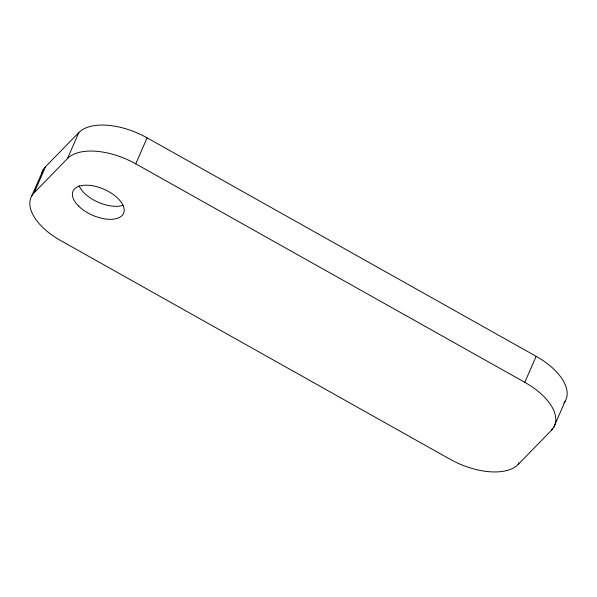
<?xml version="1.0" encoding="UTF-8"?>
<svg xmlns="http://www.w3.org/2000/svg" width="597" height="597" viewBox="0 0 597 597"><rect width="100%" height="100%" fill="white"/><g stroke="black" fill="none" stroke-linecap="round" stroke-linejoin="round"><path stroke-width="0.9" d="M31.895 195.697L43.245 169.705M552.173 428.631L551.441 430.31L518.151 464.451A55.155 28.41 23.6 0 1 449.892 459.153L60.842 240.673A55.155 28.41 23.6 0 1 34.201 192.689L45.559 166.69L78.849 132.549A55.155 28.41 23.6 0 1 147.108 137.847L536.158 356.327A55.155 28.41 23.6 0 1 563.822 403.162M34.201 192.689L67.498 158.541L78.849 132.549M67.498 158.541A55.155 28.41 23.6 0 1 135.75 163.847L147.108 137.847M551.441 430.31A55.155 28.41 23.6 0 0 524.808 382.326L536.158 356.327M518.151 464.451L518.883 462.779M553.755 427.295L565.105 401.303M135.75 163.847L524.808 382.326M123.243 205.256A27.581 14.201 23.6 0 1 98.065 202.182A27.581 14.201 23.6 0 1 79.02 185.689M41.79 173.123A55.155 28.41 23.6 0 1 45.559 166.69M78.617 206.084A27.581 14.201 23.6 0 0 122.721 214.756A27.581 14.201 23.6 0 0 93.542 185.943A27.581 14.201 23.6 0 0 78.617 206.084"/></g></svg>
